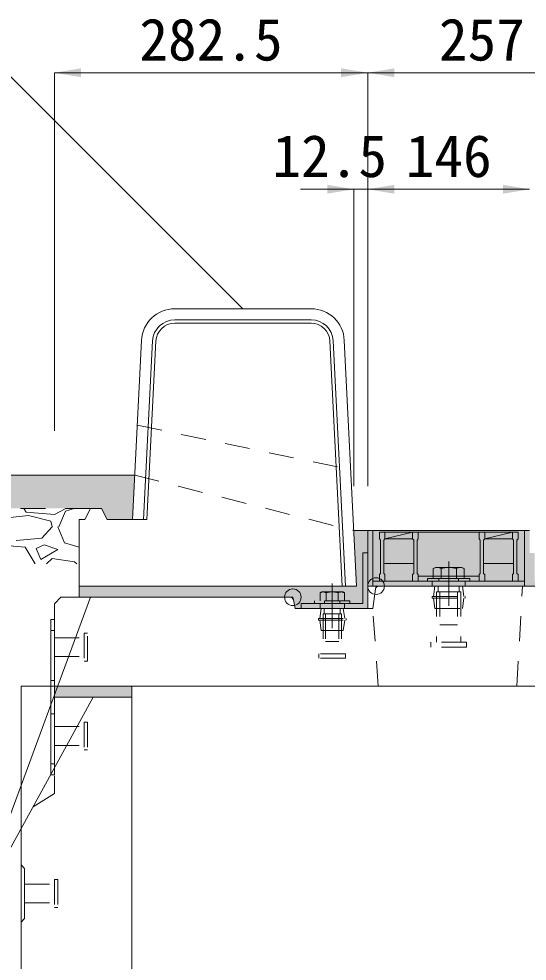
# Model space of a CAD drawing. Units: millimetres at full size. Extents: x 87158 to 122251, y -125707 to -112261.
# Drawn here: x 115899 to 116358, y -121308 to -120458 of the extents above; entities that cross this region are included whole.
import ezdxf
from ezdxf.enums import TextEntityAlignment as Align

# ---------------------------------------------------------------- set-up
doc = ezdxf.new("R2010")
doc.units = ezdxf.units.MM
doc.header["$LTSCALE"] = 30
doc.header["$PDMODE"] = 32
doc.header["$PDSIZE"] = 15
for name, pattern in [('CHAIN', [18.5, 12, -1.5, 3.5, -1.5]), ('USER1', [1.35, 0.75, -0.6]), ('USER2', [1.35, 0.75, -0.6])]:
    doc.linetypes.add(name, pattern=pattern)
for name, color, linetype, lineweight in [('インサート', 92, 'USER1', 9), ('グレーチング', 7, 'Continuous', 9), ('ジョイント', 7, 'Continuous', 5), ('ハッチング_基礎', 150, 'Continuous', 9), ('モルタル', 7, 'Continuous', 13), ('作業エリア', 11, 'Continuous', 13), ('受枠', 3, 'Continuous', 9), ('寸法線', 7, 'Continuous', 13), ('引出線', 4, 'Continuous', 13), ('本体', 2, 'Continuous', 13), ('目地', 132, 'Continuous', 5), ('舗装・基礎', 3, 'Continuous', 13), ('補助線', 8, 'USER1', 9), ('ｲﾝｻｰﾄ', 3, 'USER2', 5)]:
    doc.layers.add(name, color=color, linetype=linetype, lineweight=lineweight)
for name, color, linetype in [('ハッチング_モルタル', 30, 'Continuous'), ('ハッチング_受枠', 4, 'Continuous'), ('ハッチング_舗装', 7, 'Continuous')]:
    doc.layers.add(name, color=color, linetype=linetype)
doc.styles.add('ＭＳ ゴシック', font='')
doc.styles.get('ＭＳ ゴシック').set_extended_font_data('MS Gothic')

# ---------------------------------------------------------------- blocks, each defined once
blk = doc.blocks.new('filled_arrow')
at = {"color": 0, "linetype": 'Continuous', "lineweight": -2}
blk.add_solid([(7.5, 1.25), (0, 0), (7.5, -1.25)], dxfattribs=at)

msp = doc.modelspace()

# ---------------------------------------------------------------- hatches: boundary and pattern name
at = {"layer": 'ハッチング_モルタル'}
for points in [[(116209.35, -120985.13), (116209.35, -120939.63), (116213.85, -120939.63), (116213.85, -120919.63), (116201.35, -120919.63), (116203.85, -120969.63), (115953.85, -120969.63), (115953.85, -120979.63), (115999.35, -120979.63), (116143.89, -120979.63, -0.35751), (116146.83, -120982.04), (116148.35, -120989.63), (116153.85, -120989.63), (116153.85, -120985.13)], [(116001.35, -121069.63), (116001.35, -121059.63), (115931.35, -121059.63), (115931.35, -121069.63)]]:
    msp.add_hatch(color=256, dxfattribs=at).paths.add_polyline_path(points)
at = {"layer": 'ハッチング_受枠'}
msp.add_hatch(color=256, dxfattribs=at).paths.add_polyline_path([(116213.85, -120919.63), (116213.85, -120939.63), (116209.35, -120939.63), (116209.35, -120985.13), (116153.85, -120985.13), (116153.85, -120989.63), (116213.85, -120989.63), (116213.85, -120969.63), (116359.85, -120969.63), (116419.85, -120969.63), (116419.85, -120965.13), (116364.35, -120965.13), (116364.35, -120939.63), (116359.85, -120939.63), (116359.85, -120919.63)])
at = {"layer": 'ハッチング_舗装'}
msp.add_hatch(color=256, dxfattribs=at).paths.add_polyline_path([(115808.35, -120869.63), (115808.35, -120899.63), (115963.85, -120899.63), (115973.85, -120899.63), (115978.85, -120909.63), (116001.85, -120909.63), (116003.85, -120869.63)])
at = {"layer": '引出線'}
msp.add_hatch(color=256, dxfattribs=at).paths.add_polyline_path([(115963.85, -120979.63), (115963.25, -120980.69), (115963.62, -120980.83)])

# ---------------------------------------------------------------- linework, layer by layer
at = {"layer": 'インサート', "linetype": 'Continuous', "lineweight": 13}
for p, q in [((116274.86, -120952.83), (116273, -120953.68)), ((116273, -120953.68), (116273, -120962.83)), ((116298.85, -120952.83), (116274.86, -120952.83)), ((116298.85, -120952.83), (116300.7, -120953.68)), ((116300.7, -120953.68), (116300.7, -120962.83)), ((116300.7, -120962.83), (116273, -120962.83))]:
    msp.add_line(p, q, dxfattribs=at)
at = {"layer": 'インサート', "linetype": 'Continuous', "lineweight": 5}
for p, q in [((116279.93, -120953.68), (116279.93, -120962.83)), ((116293.78, -120953.68), (116293.78, -120962.83))]:
    msp.add_line(p, q, dxfattribs=at)
at = {"layer": 'インサート', "linetype": 'Continuous'}
for p, q in [((116305.85, -120962.83), (116267.85, -120962.83)), ((116267.85, -120962.83), (116267.85, -120965.13)), ((116305.85, -120962.83), (116305.85, -120965.13)), ((116305.85, -120965.13), (116267.85, -120965.13))]:
    msp.add_line(p, q, dxfattribs=at)
at = {"layer": 'インサート'}
for p, q in [((116277.85, -120962.83), (116277.85, -120965.13)), ((116295.85, -120962.83), (116295.85, -120965.13)), ((116273.1, -120978.88), (116274.35, -120969.63)), ((116274.35, -120969.63), (116299.35, -120969.63)), ((116277.4, -120969.63), (116277.4, -120974.63)), ((116296.3, -120969.63), (116296.3, -120974.63)), ((116300.6, -120978.88), (116299.35, -120969.63)), ((116172.37, -120974.83), (116170.9, -120975.68)), ((116170.9, -120975.68), (116170.9, -120982.83)), ((116191.33, -120974.83), (116172.37, -120974.83)), ((116176.38, -120975.68), (116176.38, -120982.83)), ((116187.33, -120975.68), (116187.33, -120982.83)), ((116191.33, -120974.83), (116192.8, -120975.68)), ((116192.8, -120975.68), (116192.8, -120982.83)), ((116271.85, -120978.88), (116301.85, -120978.88)), ((116271.85, -120978.88), (116271.85, -120980.38)), ((116275.95, -120974.63), (116297.75, -120974.63)), ((116275.95, -120974.63), (116275.95, -121020.13)), ((116278.85, -120974.63), (116278.85, -121004.63)), ((116294.85, -120974.63), (116294.85, -121004.63)), ((116297.75, -120974.63), (116297.75, -121020.13)), ((116301.85, -120978.88), (116301.85, -120980.38)), ((116197.85, -120982.83), (116165.85, -120982.83)), ((116165.85, -120982.83), (116165.85, -120985.13)), ((116197.85, -120985.13), (116165.85, -120985.13)), ((116174.85, -120982.83), (116174.85, -120985.13)), ((116188.85, -120982.83), (116188.85, -120985.13)), ((116197.85, -120982.83), (116197.85, -120985.13)), ((116271.85, -120980.38), (116301.85, -120980.38)), ((116273.1, -120980.38), (116274.35, -120989.63)), ((116300.6, -120980.38), (116299.35, -120989.63)), ((116170.6, -120998.88), (116171.85, -120989.63)), ((116171.85, -120989.63), (116191.85, -120989.63)), ((116173.6, -120994.63), (116190.1, -120994.63)), ((116173.6, -120994.63), (116173.6, -121030.63)), ((116174.73, -120989.63), (116174.73, -120994.63)), ((116175.85, -120994.63), (116175.85, -121019.63)), ((116187.85, -120994.63), (116187.85, -121019.63)), ((116188.98, -120989.63), (116188.98, -120994.63)), ((116190.1, -120994.63), (116190.1, -121030.63)), ((116193.1, -120998.88), (116191.85, -120989.63)), ((116274.35, -120989.63), (116299.35, -120989.63)), ((116169.35, -120998.88), (116194.35, -120998.88)), ((116169.35, -120998.88), (116169.35, -121000.38)), ((116169.35, -121000.38), (116194.35, -121000.38)), ((116170.6, -121000.38), (116171.85, -121009.63)), ((116193.1, -121000.38), (116191.85, -121009.63)), ((116194.35, -120998.88), (116194.35, -121000.38)), ((116278.85, -121004.63), (116294.85, -121004.63)), ((115961.35, -121012.13), (115958.35, -121012.13)), ((115958.35, -121012.13), (115958.35, -121037.13)), ((115961.35, -121037.13), (115961.35, -121012.13)), ((116171.85, -121009.63), (116191.85, -121009.63)), ((115931.35, -121016.13), (115958.35, -121016.13)), ((115931.35, -121016.13), (115931.35, -121033.13)), ((116175.85, -121019.63), (116187.85, -121019.63)), ((116270.85, -121024.63), (116270.85, -121020.13)), ((116302.85, -121020.13), (116270.85, -121020.13)), ((116302.85, -121020.13), (116302.85, -121024.63)), ((116169.85, -121034.63), (116169.85, -121030.63)), ((116193.85, -121030.63), (116169.85, -121030.63)), ((116193.85, -121030.63), (116193.85, -121034.63)), ((116302.85, -121024.63), (116270.85, -121024.63)), ((115931.35, -121033.13), (115958.35, -121033.13)), ((115958.35, -121037.13), (115961.35, -121037.13)), ((116193.85, -121034.63), (116169.85, -121034.63))]:
    msp.add_line(p, q, dxfattribs=at)
at = {"layer": 'インサート', "linetype": 'Continuous', "lineweight": 5}
for centre, radius, start, end in [((116276.46, -120960.33), 7.5, 62.50883, 117.49117), ((116286.85, -120981.57), 28.73, 76.05376, 103.94624), ((116297.24, -120960.33), 7.5, 62.50883, 117.49117)]:
    msp.add_arc(centre, radius, start, end, dxfattribs=at)
at = {"layer": 'インサート'}
for centre, radius, start, end in [((116173.64, -120979.68), 4.85, 55.61575, 124.38425), ((116181.85, -120992.95), 18.12, 72.41205, 107.58795), ((116190.06, -120979.68), 4.85, 55.61575, 124.38425)]:
    msp.add_arc(centre, radius, start, end, dxfattribs=at)
at = {"layer": 'グレーチング'}
for p, q in [((116224.35, -120921.13), (116224.35, -120927.13)), ((116224.35, -120921.13), (116349.35, -120921.13)), ((116224.35, -120927.13), (116225.35, -120928.13)), ((116225.35, -120928.13), (116225.35, -120958.13)), ((116229.35, -120927.13), (116228.35, -120928.13)), ((116228.35, -120928.13), (116228.35, -120958.13)), ((116229.35, -120921.13), (116229.35, -120927.13)), ((116229.35, -120927.13), (116254.35, -120921.13)), ((116229.35, -120927.13), (116254.35, -120927.13)), ((116254.35, -120921.13), (116254.35, -120927.13)), ((116254.35, -120927.13), (116255.35, -120928.13)), ((116255.35, -120928.13), (116255.35, -120958.13)), ((116259.35, -120927.13), (116258.35, -120928.13)), ((116258.35, -120928.13), (116258.35, -120958.13)), ((116259.35, -120921.13), (116259.35, -120927.13)), ((116314.35, -120921.13), (116314.35, -120927.13)), ((116314.35, -120927.13), (116315.35, -120928.13)), ((116315.35, -120928.13), (116315.35, -120958.13)), ((116319.35, -120927.13), (116318.35, -120928.13)), ((116318.35, -120928.13), (116318.35, -120958.13)), ((116319.35, -120927.13), (116344.35, -120921.13)), ((116319.35, -120921.13), (116319.35, -120927.13)), ((116319.35, -120927.13), (116344.35, -120927.13)), ((116344.35, -120921.13), (116344.35, -120927.13)), ((116344.35, -120927.13), (116345.35, -120928.13)), ((116345.35, -120928.13), (116345.35, -120958.13)), ((116349.35, -120927.13), (116348.35, -120928.13)), ((116348.35, -120928.13), (116348.35, -120958.13)), ((116349.35, -120921.13), (116349.35, -120927.13)), ((116255.35, -120949.13), (116228.35, -120949.13)), ((116345.35, -120949.13), (116318.35, -120949.13)), ((116224.35, -120959.13), (116225.35, -120958.13)), ((116224.35, -120965.13), (116224.35, -120959.13)), ((116229.35, -120959.13), (116228.35, -120958.13)), ((116229.35, -120965.13), (116229.35, -120959.13)), ((116254.35, -120959.13), (116255.35, -120958.13)), ((116254.35, -120965.13), (116254.35, -120959.13)), ((116259.35, -120959.13), (116258.35, -120958.13)), ((116259.35, -120965.13), (116259.35, -120959.13)), ((116314.35, -120960.63), (116259.35, -120960.63)), ((116314.35, -120959.13), (116315.35, -120958.13)), ((116314.35, -120965.13), (116314.35, -120959.13)), ((116319.35, -120959.13), (116318.35, -120958.13)), ((116319.35, -120965.13), (116319.35, -120959.13)), ((116344.35, -120959.13), (116345.35, -120958.13)), ((116344.35, -120965.13), (116344.35, -120959.13)), ((116349.35, -120959.13), (116348.35, -120958.13)), ((116349.35, -120965.13), (116349.35, -120959.13)), ((116224.35, -120965.13), (116229.35, -120965.13)), ((116254.35, -120965.13), (116259.35, -120965.13)), ((116314.35, -120965.13), (116319.35, -120965.13)), ((116344.35, -120965.13), (116349.35, -120965.13))]:
    msp.add_line(p, q, dxfattribs=at)
at = {"layer": 'ジョイント'}
for p, q in [((115928.15, -120999.63), (115931.35, -120999.63)), ((115928.15, -120999.63), (115928.15, -121139.63)), ((115931.35, -120999.63), (115931.35, -121139.63)), ((115928.15, -121139.63), (115931.35, -121139.63))]:
    msp.add_line(p, q, dxfattribs=at)
at = {"layer": 'ジョイント', "linetype": 'USER1'}
for p, q in [((115928.15, -121009.63), (115931.35, -121009.63)), ((115928.15, -121054.63), (115931.35, -121054.63)), ((115928.15, -121084.63), (115931.35, -121084.63)), ((115928.15, -121129.63), (115931.35, -121129.63))]:
    msp.add_line(p, q, dxfattribs=at)
at = {"layer": 'ハッチング_基礎'}
for p, q in [((115905.96, -120903.06), (115903.96, -120899.63)), ((115931.36, -120905.09), (115905.96, -120903.06)), ((115941.79, -120899.63), (115931.36, -120905.09)), ((115935.42, -120916.27), (115941.52, -120902.05)), ((115941.52, -120902.05), (115949.25, -120899.63)), ((115907.99, -120906.11), (115888.69, -120908.14)), ((115928.31, -120911.19), (115907.99, -120906.11)), ((115929.33, -120916.27), (115928.31, -120911.19)), ((115929.33, -120916.27), (115920.18, -120926.43)), ((115934.41, -120916.27), (115940.5, -120930.49)), ((115920.18, -120926.43), (115896.82, -120928.46)), ((115904.94, -120934.56), (115880.56, -120932.53)), ((115914.16, -120949.63), (115904.94, -120934.56)), ((115922.22, -120932.53), (115915.1, -120935.57)), ((115915.1, -120935.57), (115919.17, -120945.73)), ((115919.17, -120945.73), (115934.41, -120936.59)), ((115934.41, -120936.59), (115922.22, -120932.53)), ((115940.5, -120930.49), (115953.85, -120934.42)), ((115929.33, -120944.72), (115924.41, -120949.63)), ((115949.65, -120947.77), (115929.33, -120944.72)), ((115951.78, -120949.63), (115949.65, -120947.77))]:
    msp.add_line(p, q, dxfattribs=at)
at = {"layer": 'モルタル'}
msp.add_lwpolyline([(116001.35, -121059.63), (115931.35, -121059.63), (115931.35, -121069.63), (116001.35, -121069.63)], close=True, dxfattribs=at)
at = {"layer": '作業エリア'}
for p, q in [((116221.35, -120969.63), (116220.97, -120972.19)), ((116223.94, -120969.63), (116221.35, -120969.63)), ((116143.89, -120979.63), (116146.35, -120979.63)), ((116146.35, -120979.63), (116146.83, -120982.04))]:
    msp.add_line(p, q, dxfattribs=at)
for p in [(116221.35, -120969.63), (116146.35, -120979.63)]:
    msp.add_point(p, dxfattribs=at)
at = {"layer": '受枠'}
for p, q in [((116213.85, -120919.63), (116359.85, -120919.63)), ((116213.85, -120919.63), (116213.85, -120969.63)), ((116218.35, -120919.63), (116218.35, -120969.63)), ((116355.35, -120919.63), (116355.35, -120969.63)), ((116209.35, -120985.13), (116209.35, -120939.63)), ((116209.35, -120939.63), (116213.85, -120939.63)), ((116213.85, -120939.63), (116213.85, -120989.63)), ((116213.85, -120969.63), (116359.85, -120969.63)), ((116218.35, -120965.13), (116355.35, -120965.13)), ((116153.85, -120989.63), (116153.85, -120985.13)), ((116153.85, -120985.13), (116209.35, -120985.13)), ((116213.85, -120989.63), (116153.85, -120989.63))]:
    msp.add_line(p, q, dxfattribs=at)
at = {"layer": '受枠', "linetype": 'CHAIN'}
for p, q in [((116286.85, -120947.38), (116286.85, -120987.38)), ((116181.85, -120967.38), (116181.85, -121007.38))]:
    msp.add_line(p, q, dxfattribs=at)
at = {"layer": '受枠', "linetype": 'USER1'}
for p, q in [((116271.85, -120965.13), (116271.85, -120969.63)), ((116301.85, -120965.13), (116301.85, -120969.63)), ((116170.85, -120985.13), (116170.85, -120989.63)), ((116192.85, -120985.13), (116192.85, -120989.63))]:
    msp.add_line(p, q, dxfattribs=at)
at = {"layer": '寸法線'}
for p, q in [((115931.35, -120506.95), (116213.85, -120506.95)), ((115931.35, -120829.63), (115931.35, -120506.95)), ((116213.85, -120506.95), (116471.35, -120506.95)), ((116213.85, -120879.63), (116213.85, -120506.95)), ((116213.85, -120879.63), (116213.85, -120506.95)), ((116153.35, -120611.95), (116261.85, -120611.95)), ((116201.35, -120879.63), (116201.35, -120611.95)), ((116213.85, -120611.95), (116359.85, -120611.95)), ((116213.85, -120879.63), (116213.85, -120611.95)), ((116213.85, -120879.63), (116213.85, -120611.95))]:
    msp.add_line(p, q, dxfattribs=at)
at = {"layer": '引出線'}
msp.add_line((115963.85, -120979.63), (115857.86, -121267.05), dxfattribs=at)
for points in [[(116101.35, -120719.63), (115888.67, -120506.95), (115458.96, -120506.95)], [(115966.35, -121069.63), (115857.86, -121267.05), (115657.13, -121267.05)]]:
    msp.add_lwpolyline(points, dxfattribs=at)
msp.add_lwpolyline([(115963.85, -120979.63), (115963.25, -120980.69), (115963.62, -120980.83)], close=True, dxfattribs=at)
at = {"layer": '本体'}
for p, q in [((116039.89, -120719.63), (116162.81, -120719.63)), ((116009.93, -120748.13), (116001.85, -120909.63)), ((116192.78, -120748.13), (116203.85, -120969.63)), ((115963.85, -120899.63), (115958.85, -120909.63)), ((115963.85, -120899.63), (115973.85, -120899.63)), ((115973.85, -120899.63), (115978.85, -120909.63)), ((115953.85, -120909.63), (115958.85, -120909.63)), ((115953.85, -120909.63), (115953.85, -120969.63)), ((115978.85, -120909.63), (116001.85, -120909.63)), ((115953.85, -120969.63), (116203.85, -120969.63)), ((116223.94, -120969.63), (116465.35, -120969.63)), ((115931.35, -120985.63), (115937.35, -120979.63)), ((115937.35, -120979.63), (116143.89, -120979.63)), ((116220.97, -120972.19), (116218.35, -120989.63)), ((115931.35, -120985.63), (115931.35, -121059.63)), ((116146.83, -120982.04), (116148.35, -120989.63)), ((116148.35, -120989.63), (116218.35, -120989.63)), ((116001.35, -121059.63), (115901.35, -121059.63)), ((115931.35, -121059.63), (116471.35, -121059.63)), ((115931.35, -121069.63), (116001.35, -121069.63))]:
    msp.add_line(p, q, dxfattribs=at)
at = {"layer": '本体', "linetype": 'USER1', "lineweight": 15}
for p, q in [((116006.1, -120824.63), (116198.6, -120864.63)), ((116003.85, -120869.63), (116201.35, -120919.63)), ((116348.35, -121059.63), (116353.35, -120969.63)), ((116223.35, -121059.63), (116218.35, -120989.63))]:
    msp.add_line(p, q, dxfattribs=at)
at = {"layer": '本体', "lineweight": 20}
for p, q in [((115901.35, -122509.63), (115901.35, -121059.63)), ((116001.35, -121865.6), (116001.35, -121059.63))]:
    msp.add_line(p, q, dxfattribs=at)
at = {"layer": '本体', "linetype": 'USER2', "lineweight": 9}
for p, q in [((115931.35, -121059.63), (115931.35, -121156.63)), ((115931.35, -121156.63), (115901.35, -121175.63))]:
    msp.add_line(p, q, dxfattribs=at)
at = {"layer": '本体', "lineweight": 9}
for p, q in [((115904.55, -121224.13), (115901.35, -121220.93)), ((115904.55, -121224.13), (115904.55, -121269.13)), ((115904.55, -121269.13), (115901.35, -121272.33))]:
    msp.add_line(p, q, dxfattribs=at)
at = {"layer": '本体'}
for centre, radius, start, end in [((116039.89, -120749.63), 30, 90, 177.13759), ((116162.81, -120749.63), 30, 2.86241, 90), ((116223.94, -120972.63), 3, 90, 171.46923), ((116143.89, -120982.63), 3, 11.30993, 90)]:
    msp.add_arc(centre, radius, start, end, dxfattribs=at)
at = {"layer": '目地'}
for p, q in [((116039.89, -120729.63), (116162.81, -120729.63)), ((116039.89, -120732.63), (116162.81, -120732.63)), ((116019.91, -120748.63), (116011.86, -120909.63)), ((116022.91, -120748.78), (116014.87, -120909.63)), ((116179.79, -120748.78), (116190.84, -120969.63)), ((116182.79, -120748.63), (116193.84, -120969.63)), ((116001.85, -120909.63), (116014.87, -120909.63))]:
    msp.add_line(p, q, dxfattribs=at)
for centre, radius, start, end in [((116039.89, -120749.63), 20, 90, 177.13759), ((116039.89, -120749.63), 17, 90, 177.13759), ((116162.81, -120749.63), 20, 2.86241, 90), ((116162.81, -120749.63), 17, 2.86241, 90)]:
    msp.add_arc(centre, radius, start, end, dxfattribs=at)
at = {"layer": '舗装・基礎'}
for p, q in [((116003.85, -120869.63), (115808.35, -120869.63)), ((116213.85, -120919.63), (116201.35, -120919.63)), ((115953.85, -120969.63), (115953.85, -120979.63)), ((116002.35, -120979.63), (115953.85, -120979.63))]:
    msp.add_line(p, q, dxfattribs=at)
at = {"layer": '舗装・基礎', "linetype": 'USER1'}
msp.add_line((115963.85, -120899.63), (115808.35, -120899.63), dxfattribs=at)
at = {"layer": '補助線', "linetype": 'Continuous', "lineweight": 13}
msp.add_line((116001.35, -121059.63), (116401.35, -121059.63), dxfattribs=at)
at = {"layer": 'ｲﾝｻｰﾄ'}
for p, q in [((115931.35, -121096.13), (115958.35, -121096.13)), ((115958.35, -121092.13), (115958.35, -121117.13)), ((115958.35, -121092.13), (115961.35, -121092.13)), ((115961.35, -121092.13), (115961.35, -121117.13)), ((115931.35, -121113.13), (115958.35, -121113.13)), ((115958.35, -121117.13), (115961.35, -121117.13)), ((115931.55, -121234.13), (115931.55, -121259.13)), ((115931.55, -121234.13), (115934.55, -121234.13)), ((115934.55, -121234.13), (115934.55, -121259.13)), ((115904.55, -121238.13), (115931.55, -121238.13)), ((115904.55, -121238.13), (115904.55, -121255.13)), ((115904.55, -121255.13), (115931.55, -121255.13)), ((115931.55, -121259.13), (115934.55, -121259.13))]:
    msp.add_line(p, q, dxfattribs=at)

# ---------------------------------------------------------------- block references
at = {"layer": '寸法線', "xscale": 3.2, "yscale": 3.2}
for p in [(115931.35, -120506.95), (116213.85, -120506.95), (116213.85, -120611.95), (116213.85, -120611.95)]:
    msp.add_blockref('filled_arrow', p, dxfattribs=at)
at = {"layer": '寸法線', "xscale": 3.2, "yscale": 3.2, "rotation": 180}
for p in [(116213.85, -120506.95), (116201.35, -120611.95), (116359.85, -120611.95)]:
    msp.add_blockref('filled_arrow', p, dxfattribs=at)
at = {"layer": '引出線', "xscale": 0.16, "yscale": 0.16}
for p, rotation in [((116101.35, -120719.63), 135), ((115966.35, -121069.63), 241.2)]:
    msp.add_blockref('filled_arrow', p, dxfattribs=dict(at, rotation=rotation))

# ---------------------------------------------------------------- texts
at = {"layer": '寸法線', "style": 'ＭＳ ゴシック'}
for s, p in [('282.5', (116072.6, -120476.95)), ('257.5', (116342.6, -120476.95)), ('12.5', (116179.63, -120581.95)), ('146', (116286.85, -120581.95))]:
    msp.add_text(s, height=37.98, dxfattribs=at).set_placement(p, align=Align.MIDDLE_CENTER)

doc.saveas('drawing.dxf')
